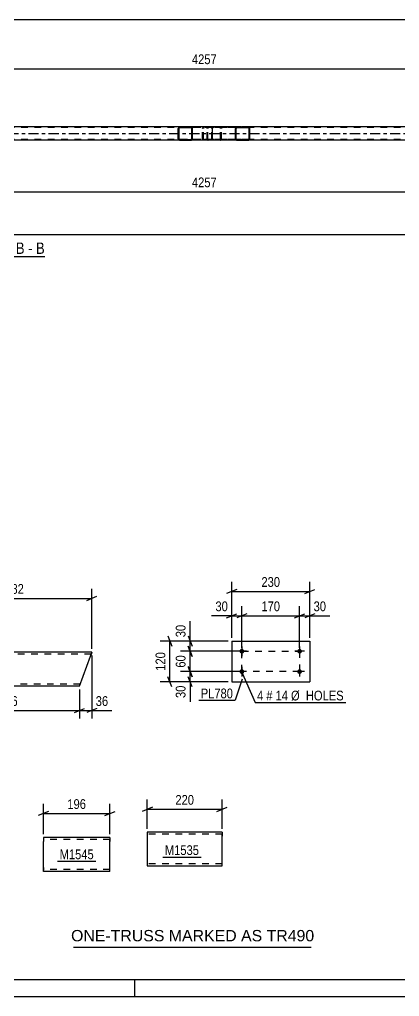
# Model space of a CAD drawing. Header units: millimetres. Extents: x 0 to 841, y 0 to 594.
# Drawn here: x 387.1 to 499, y 0 to 287.9 of the extents above; entities that cross this region are included whole.
import ezdxf

# ---------------------------------------------------------------- set-up
doc = ezdxf.new("R2010")
doc.units = ezdxf.units.MM
doc.linetypes.add('DXK_LINE_DOT2', pattern=[3.9198, 1.9599, -1.9599])
doc.linetypes.add('DXK_LINE_DOT3', pattern=[5.9187, 2.979, -0.9799, 0.9799, -0.9799])
doc.styles.add('Arial', font='ARIAL.TTF', dxfattribs={"height": 0.2})
doc.styles.add('Arial Narrow', font='ARIALN.TTF', dxfattribs={"height": 0.2})

# ---------------------------------------------------------------- blocks, each defined once
blk = doc.blocks.new('Unknown-318895283-1133')
at = {"color": 5, "linetype": 'Continuous'}
for p, q in [((5, 5), (836, 5)), ((421, 0), (421, 5)), ((0, 0), (841, 0))]:
    blk.add_line(p, q, dxfattribs=at)
blk = doc.blocks.new('Unknown-318895283-12 - 2963')
at = {"color": 6, "linetype": 'Continuous'}
blk.add_line((366.82, 218.11), (394.47, 218.11), dxfattribs=at)
at = {"color": 0, "linetype": 'Continuous'}
blk.add_wipeout([(384.93, 218.86), (384.93, 222.36), (366.82, 222.36), (366.82, 218.86)], dxfattribs=at)
at = {"color": 7, "linetype": 'Continuous', "style": 'Arial Narrow'}
blk.add_text('SECTION ', height=3.34, dxfattribs=at).set_placement((366.82, 218.86))
at = {"color": 0, "linetype": 'Continuous'}
blk.add_wipeout([(388.53, 218.86), (388.53, 222.36), (385.98, 222.36), (385.98, 218.86)], dxfattribs=at)
blk.add_wipeout([(390.86, 218.86), (390.86, 222.36), (389.58, 222.36), (389.58, 218.86)], dxfattribs=at)
at = {"color": 7, "linetype": 'Continuous', "style": 'Arial Narrow'}
blk.add_text('B', height=3.34, dxfattribs=at).set_placement((385.98, 218.86))
at = {"color": 0, "linetype": 'Continuous'}
blk.add_wipeout([(394.47, 218.86), (394.47, 222.36), (391.91, 222.36), (391.91, 218.86)], dxfattribs=at)
at = {"color": 7, "linetype": 'Continuous', "style": 'Arial Narrow'}
for s, p in [('B', (391.91, 218.86)), ('-', (389.58, 218.86))]:
    blk.add_text(s, height=3.34, dxfattribs=at).set_placement(p)
blk = doc.blocks.new('Part-318895283-3086 - 2963')
at = {"color": 7, "linetype": 'DXK_LINE_DOT2'}
for p, q in [((667.83, 256.32), (178.93, 256.32)), ((454.39, 256.32), (434.33, 256.32)), ((667.83, 256.08), (93.76, 256.08)), ((667.83, 252.56), (93.76, 252.56)), ((624.66, 252.32), (178.93, 252.32)), ((454.39, 252.32), (434.33, 252.32))]:
    blk.add_line(p, q, dxfattribs=at)
at = {"color": 2, "linetype": 'Continuous'}
for p, q in [((434.33, 256.32), (369.26, 256.32)), ((519.47, 256.32), (454.39, 256.32)), ((434.33, 252.32), (369.26, 252.32)), ((519.47, 252.32), (454.39, 252.32))]:
    blk.add_line(p, q, dxfattribs=at)
at = {"color": 7, "linetype": 'DXK_LINE_DOT3'}
blk.add_line((93.76, 254.32), (667.83, 254.32), dxfattribs=at)
blk = doc.blocks.new('Part-318895283-3088 - 2963')
at = {"linetype": 'Continuous'}
h = blk.add_hatch(dxfattribs=at)
h.set_pattern_fill('', scale=0.7, style=0, pattern_type=0)
h.set_pattern_definition([(45, (437.9832, 256.0256), (-1.57154, 1.57154), [])])
h.paths.add_polyline_path([(438.02, 255.84), (437.98, 256.03), (437.87, 256.18), (437.71, 256.29), (437.52, 256.32), (434.33, 256.32), (434.14, 256.29), (433.98, 256.18), (433.87, 256.03), (433.83, 255.84), (433.83, 252.8), (433.87, 252.62), (433.98, 252.46), (434.14, 252.36), (434.33, 252.32), (437.52, 252.32), (437.71, 252.36), (437.87, 252.46), (437.98, 252.62), (438.02, 252.8)])
h.paths.add_polyline_path([(437.75, 252.71), (437.7, 252.63), (437.61, 252.58), (437.52, 252.56), (434.33, 252.56), (434.24, 252.58), (434.16, 252.63), (434.1, 252.71), (434.08, 252.8), (434.08, 255.84), (434.1, 255.93), (434.16, 256.01), (434.24, 256.06), (434.33, 256.08), (437.52, 256.08), (437.61, 256.06), (437.7, 256.01), (437.75, 255.93), (437.77, 255.84), (437.77, 252.8)])
at = {"color": 2, "linetype": 'Continuous'}
for p, q in [((434.33, 256.32), (434.14, 256.29)), ((434.33, 256.32), (437.52, 256.32)), ((443.58, 256.32), (437.52, 256.32)), ((437.71, 256.29), (437.52, 256.32)), ((443.58, 256.32), (443.68, 256.29)), ((443.68, 256.29), (443.77, 256.18)), ((433.87, 256.03), (433.83, 255.84)), ((433.83, 252.8), (433.83, 255.84)), ((434.08, 255.84), (434.1, 255.93)), ((434.08, 252.8), (434.08, 255.84)), ((434.1, 255.93), (434.16, 256.01)), ((434.16, 256.01), (434.24, 256.06)), ((434.24, 256.06), (434.33, 256.08)), ((434.33, 256.08), (437.52, 256.08)), ((437.52, 256.08), (437.61, 256.06)), ((437.61, 256.06), (437.7, 256.01)), ((437.7, 256.01), (437.75, 255.93)), ((437.75, 255.93), (437.77, 255.84)), ((437.77, 252.8), (437.77, 255.84)), ((438.02, 255.84), (437.98, 256.03)), ((438.02, 252.8), (438.02, 255.84)), ((443.77, 256.18), (443.83, 256.03)), ((443.83, 256.03), (443.85, 255.84)), ((443.85, 252.8), (443.85, 255.84)), ((433.83, 252.8), (433.87, 252.62)), ((434.1, 252.71), (434.08, 252.8)), ((434.16, 252.63), (434.1, 252.71)), ((434.14, 252.36), (434.33, 252.32)), ((434.24, 252.58), (434.16, 252.63)), ((434.33, 252.56), (434.24, 252.58)), ((434.33, 252.56), (437.52, 252.56)), ((434.33, 252.32), (437.52, 252.32)), ((437.61, 252.58), (437.52, 252.56)), ((437.52, 252.32), (437.71, 252.36)), ((443.58, 252.32), (437.52, 252.32)), ((437.7, 252.63), (437.61, 252.58)), ((437.75, 252.71), (437.7, 252.63)), ((437.77, 252.8), (437.75, 252.71)), ((437.98, 252.62), (438.02, 252.8)), ((443.68, 252.36), (443.58, 252.32)), ((443.77, 252.46), (443.68, 252.36)), ((443.83, 252.62), (443.77, 252.46)), ((443.85, 252.8), (443.83, 252.62))]:
    blk.add_line(p, q, dxfattribs=at)
at = {"color": 7, "linetype": 'DXK_LINE_DOT2'}
for p, q in [((437.52, 256.32), (434.33, 256.32)), ((441.29, 256.29), (441.48, 256.32)), ((442.3, 256.08), (442.3, 256.32)), ((443.58, 256.08), (434.33, 256.08)), ((440.98, 255.84), (441.02, 256.03)), ((440.98, 252.8), (440.98, 255.84)), ((441.25, 255.93), (441.23, 255.84)), ((441.23, 252.8), (441.23, 255.84)), ((441.31, 256.01), (441.25, 255.93)), ((441.31, 256.01), (441.33, 256.03)), ((441.33, 256.03), (441.39, 256.06)), ((441.39, 256.06), (441.48, 256.08)), ((443.63, 256.06), (443.58, 256.08)), ((443.67, 256.01), (443.63, 256.06)), ((443.7, 255.93), (443.67, 256.01)), ((443.71, 255.84), (443.7, 255.93)), ((443.71, 252.8), (443.71, 255.84)), ((443.58, 252.56), (434.33, 252.56)), ((437.52, 252.32), (434.33, 252.32)), ((441.02, 252.62), (440.98, 252.8)), ((441.23, 252.8), (441.25, 252.71)), ((441.25, 252.71), (441.31, 252.63)), ((441.48, 252.32), (441.29, 252.36)), ((441.31, 252.63), (441.39, 252.58)), ((441.39, 252.58), (441.48, 252.56)), ((442.3, 252.32), (442.3, 252.56)), ((443.58, 252.56), (443.63, 252.58)), ((443.63, 252.58), (443.67, 252.63)), ((443.67, 252.63), (443.7, 252.71)), ((443.7, 252.71), (443.71, 252.8))]:
    blk.add_line(p, q, dxfattribs=at)
at = {"color": 2, "linetype": 'Continuous'}
for centre, start, end in [((434.32, 255.83), 111.1941, 156.1506), ((437.53, 255.83), 23.8494, 68.8059), ((434.32, 252.82), 203.8494, 248.8059), ((437.53, 252.82), 291.1941, 336.1506)]:
    blk.add_arc(centre, 0.492, start, end, dxfattribs=at)
at = {"color": 7, "linetype": 'DXK_LINE_DOT2'}
for centre, start, end in [((441.47, 255.83), 111.1941, 156.1506), ((441.47, 252.82), 203.8494, 248.8059)]:
    blk.add_arc(centre, 0.492, start, end, dxfattribs=at)
blk = doc.blocks.new('Part-318895283-3198 - 2963')
at = {"linetype": 'Continuous'}
h = blk.add_hatch(dxfattribs=at)
h.set_pattern_fill('', scale=0.7, style=0, pattern_type=0)
h.set_pattern_definition([(45, (454.8661, 256.0256), (-1.57154, 1.57154), [])])
h.paths.add_polyline_path([(454.91, 255.84), (454.87, 256.03), (454.76, 256.18), (454.59, 256.29), (454.39, 256.32), (451.16, 256.32), (450.96, 256.29), (450.8, 256.18), (450.69, 256.03), (450.65, 255.84), (450.65, 252.8), (450.69, 252.62), (450.8, 252.46), (450.96, 252.36), (451.16, 252.32), (454.39, 252.32), (454.59, 252.36), (454.76, 252.46), (454.87, 252.62), (454.91, 252.8)])
h.paths.add_polyline_path([(454.63, 252.71), (454.57, 252.63), (454.49, 252.58), (454.39, 252.56), (451.16, 252.56), (451.06, 252.58), (450.98, 252.63), (450.92, 252.71), (450.9, 252.8), (450.9, 255.84), (450.92, 255.93), (450.98, 256.01), (451.06, 256.06), (451.16, 256.08), (454.39, 256.08), (454.49, 256.06), (454.57, 256.01), (454.63, 255.93), (454.65, 255.84), (454.65, 252.8)])
at = {"color": 7, "linetype": 'DXK_LINE_DOT2'}
for p, q in [((442.61, 256.29), (442.81, 256.32)), ((443.58, 256.32), (442.81, 256.32)), ((446.04, 256.32), (446.24, 256.29)), ((454.39, 256.32), (451.16, 256.32)), ((442.3, 255.84), (442.34, 256.03)), ((442.3, 252.8), (442.3, 255.84)), ((442.57, 255.93), (442.55, 255.84)), ((442.55, 252.8), (442.55, 255.84)), ((442.63, 256.01), (442.57, 255.93)), ((442.71, 256.06), (442.63, 256.01)), ((442.81, 256.08), (442.71, 256.06)), ((454.39, 256.08), (442.81, 256.08)), ((446.14, 256.06), (446.04, 256.08)), ((446.23, 256.01), (446.14, 256.06)), ((446.28, 255.93), (446.23, 256.01)), ((446.3, 255.84), (446.28, 255.93)), ((446.3, 252.8), (446.3, 255.84)), ((446.52, 256.03), (446.56, 255.84)), ((446.56, 252.8), (446.56, 255.84)), ((442.34, 252.62), (442.3, 252.8)), ((442.55, 252.8), (442.57, 252.71)), ((442.57, 252.71), (442.63, 252.63)), ((442.81, 252.32), (442.61, 252.36)), ((442.63, 252.63), (442.71, 252.58)), ((442.71, 252.58), (442.81, 252.56)), ((454.39, 252.56), (442.81, 252.56)), ((443.58, 252.32), (442.81, 252.32)), ((446.04, 252.56), (446.14, 252.58)), ((446.24, 252.36), (446.04, 252.32)), ((446.14, 252.58), (446.23, 252.63)), ((446.23, 252.63), (446.28, 252.71)), ((446.28, 252.71), (446.3, 252.8)), ((446.56, 252.8), (446.52, 252.62)), ((451.16, 252.32), (454.39, 252.32))]:
    blk.add_line(p, q, dxfattribs=at)
at = {"color": 2, "linetype": 'Continuous'}
for p, q in [((451.16, 256.32), (443.58, 256.32)), ((451.16, 256.32), (450.96, 256.29)), ((451.16, 256.32), (454.39, 256.32)), ((454.59, 256.29), (454.39, 256.32)), ((450.69, 256.03), (450.65, 255.84)), ((450.65, 252.8), (450.65, 255.84)), ((450.9, 255.84), (450.92, 255.93)), ((450.9, 252.8), (450.9, 255.84)), ((450.92, 255.93), (450.98, 256.01)), ((450.98, 256.01), (451.06, 256.06)), ((451.06, 256.06), (451.16, 256.08)), ((451.16, 256.08), (454.39, 256.08)), ((454.39, 256.08), (454.49, 256.06)), ((454.49, 256.06), (454.57, 256.01)), ((454.57, 256.01), (454.63, 255.93)), ((454.63, 255.93), (454.65, 255.84)), ((454.65, 252.8), (454.65, 255.84)), ((454.91, 255.84), (454.87, 256.03)), ((454.91, 252.8), (454.91, 255.84)), ((451.16, 252.32), (443.58, 252.32)), ((450.65, 252.8), (450.69, 252.62)), ((450.92, 252.71), (450.9, 252.8)), ((450.98, 252.63), (450.92, 252.71)), ((450.96, 252.36), (451.16, 252.32)), ((451.06, 252.58), (450.98, 252.63)), ((451.16, 252.56), (451.06, 252.58)), ((451.16, 252.56), (454.39, 252.56)), ((451.16, 252.32), (454.39, 252.32)), ((454.49, 252.58), (454.39, 252.56)), ((454.39, 252.32), (454.59, 252.36)), ((454.57, 252.63), (454.49, 252.58)), ((454.63, 252.71), (454.57, 252.63)), ((454.65, 252.8), (454.63, 252.71)), ((454.87, 252.62), (454.91, 252.8))]:
    blk.add_line(p, q, dxfattribs=at)
at = {"color": 7, "linetype": 'DXK_LINE_DOT2'}
for centre, start, end in [((442.79, 255.82), 110.7583, 155.68), ((446.06, 255.82), 24.32, 69.2417), ((442.79, 252.82), 204.32, 249.2417), ((446.06, 252.82), 290.7583, 335.68)]:
    blk.add_arc(centre, 0.496, start, end, dxfattribs=at)
at = {"color": 2, "linetype": 'Continuous'}
for centre, start, end in [((451.14, 255.82), 110.7582, 155.68), ((454.41, 255.82), 24.32, 69.2418), ((451.14, 252.82), 204.32, 249.2418), ((454.41, 252.82), 290.7582, 335.68)]:
    blk.add_arc(centre, 0.496, start, end, dxfattribs=at)
blk = doc.blocks.new('Part-318895283-6427 - 6421')
at = {"color": 2, "linetype": 'Continuous'}
for p, q in [((364.63, 101.48), (364.2, 100.28)), ((384.63, 101.48), (364.63, 101.48)), ((408.37, 101.48), (384.73, 101.48)), ((408.34, 101.39), (407.94, 100.28)), ((408.34, 101.39), (408.37, 101.48)), ((364.2, 100.28), (360.99, 91.48)), ((404.73, 91.48), (407.94, 100.28)), ((384.63, 91.48), (360.99, 91.48)), ((404.73, 91.48), (384.73, 91.48))]:
    blk.add_line(p, q, dxfattribs=at)
at = {"color": 7, "linetype": 'DXK_LINE_DOT2'}
for p, q in [((384.63, 100.88), (364.42, 100.88)), ((408.16, 100.88), (384.73, 100.88)), ((407.94, 100.28), (408.25, 101.13)), ((384.63, 92.08), (361.21, 92.08)), ((404.95, 92.08), (384.73, 92.08))]:
    blk.add_line(p, q, dxfattribs=at)
blk = doc.blocks.new('Bolt-318895283-1318 - 1284')
at = {"linetype": 'Continuous'}
for points in [[(452.55, 101.04, -1), (452.55, 102.44, -1)], [(469.55, 101.04, -1), (469.55, 102.44, -1)], [(452.55, 95.04, -1), (452.55, 96.44, -1)], [(469.55, 95.04, -1), (469.55, 96.44, -1)]]:
    blk.add_hatch(color=1, dxfattribs=at).paths.add_polyline_path(points)
at = {"color": 1, "linetype": 'Continuous'}
for p, q in [((453.95, 101.74), (451.15, 101.74)), ((452.55, 103.14), (452.55, 100.34)), ((470.95, 101.74), (468.15, 101.74)), ((469.55, 103.14), (469.55, 100.34)), ((453.95, 95.74), (451.15, 95.74)), ((452.55, 97.14), (452.55, 94.34)), ((470.95, 95.74), (468.15, 95.74)), ((469.55, 97.14), (469.55, 94.34))]:
    blk.add_line(p, q, dxfattribs=at)
blk = doc.blocks.new('Part-318895283-1333 - 1284')
at = {"color": 2, "linetype": 'Continuous'}
for p, q in [((449.55, 104.74), (449.55, 92.74)), ((449.55, 104.74), (472.55, 104.74)), ((472.55, 104.74), (472.55, 92.74)), ((449.55, 92.74), (472.55, 92.74))]:
    blk.add_line(p, q, dxfattribs=at)
blk = doc.blocks.new('Part-318895283-1271 - 1257')
at = {"color": 2, "linetype": 'Continuous'}
for p, q in [((394.09, 46.85), (394.09, 45.65)), ((413.7, 46.85), (394.09, 46.85)), ((413.7, 46.85), (413.7, 46.76)), ((413.7, 46.76), (413.7, 45.65)), ((394.09, 38.05), (394.09, 45.65)), ((413.7, 36.85), (413.7, 45.65)), ((394.09, 36.94), (394.09, 38.05)), ((394.09, 36.85), (394.09, 36.94)), ((413.7, 36.85), (394.09, 36.85))]:
    blk.add_line(p, q, dxfattribs=at)
at = {"color": 7, "linetype": 'DXK_LINE_DOT2'}
for p, q in [((413.7, 46.25), (394.09, 46.25)), ((413.7, 46.85), (413.7, 46.85)), ((413.7, 45.65), (413.7, 46.5)), ((394.09, 38.05), (394.09, 37.2)), ((394.09, 37.45), (394.09, 37.5)), ((413.7, 37.45), (394.09, 37.45)), ((413.7, 37.45), (413.7, 37.5)), ((394.09, 36.85), (394.09, 36.85))]:
    blk.add_line(p, q, dxfattribs=at)
blk = doc.blocks.new('Part-318895283-1236 - 1220')
at = {"color": 2, "linetype": 'Continuous'}
for p, q in [((446.72, 48.45), (424.7, 48.45)), ((424.7, 48.45), (424.7, 38.54)), ((446.72, 48.45), (446.72, 48.36)), ((446.72, 48.36), (446.72, 48.1)), ((446.72, 48.1), (446.72, 47.25)), ((446.72, 39.65), (446.72, 47.25)), ((424.7, 38.54), (424.7, 38.45)), ((424.7, 38.45), (446.72, 38.45)), ((446.72, 38.45), (446.72, 39.65))]:
    blk.add_line(p, q, dxfattribs=at)
at = {"color": 7, "linetype": 'DXK_LINE_DOT2'}
for p, q in [((446.72, 47.85), (424.7, 47.85)), ((446.72, 48.1), (446.72, 47.85)), ((446.72, 47.25), (446.72, 47.71)), ((424.7, 39.05), (424.7, 39.09)), ((446.72, 39.05), (424.7, 39.05)), ((446.72, 39.09), (446.72, 39.42)), ((446.72, 39.05), (446.72, 39.09))]:
    blk.add_line(p, q, dxfattribs=at)
blk = doc.blocks.new('Rectangle-318895283-1419 - 1284')
at = {"color": 1, "linetype": 'DXK_LINE_DOT2'}
blk.add_lwpolyline([(452.55, 101.74), (469.55, 101.74), (469.55, 95.74), (452.55, 95.74), (452.55, 101.74)], close=True, dxfattribs=at)
blk = doc.blocks.new('StraightDimension-318895283-3299 - 2963')
at = {"color": 7, "linetype": 'Continuous'}
for p, q in [((356.37, 242.28), (356.37, 228.54)), ((526.63, 242.92), (526.63, 226.71)), ((357.87, 237.75), (354.87, 236.55)), ((356.37, 237.15), (526.63, 237.15)), ((525.13, 236.55), (528.13, 237.75))]:
    blk.add_line(p, q, dxfattribs=at)
at = {"color": 0}
blk.add_wipeout([(445.76, 237.9), (445.76, 242.1), (437.24, 242.1), (437.24, 237.9)], dxfattribs=at)
at = {"color": 0, "linetype": 'Continuous'}
blk.add_wipeout([(526.03, 236.45), (521.83, 236.45), (521.83, 226.11), (526.03, 226.11)], dxfattribs=at)
at = {"color": 3, "style": 'Arial Narrow'}
blk.add_text('4257', height=2.863, dxfattribs=at).set_placement((437.84, 238.5))
at = {"color": 3, "linetype": 'Continuous', "style": 'Arial Narrow'}
blk.add_text('12615', height=2.863, rotation=90.0002, dxfattribs=at).set_placement((525.43, 226.71))
blk = doc.blocks.new('StraightDimension-318895283-3374 - 2963')
at = {"color": 7, "linetype": 'Continuous'}
for p, q in [((526.63, 264.92), (526.63, 283.87)), ((356.37, 264.93), (356.37, 282.04)), ((357.87, 274.03), (354.87, 272.83)), ((525.13, 272.83), (528.13, 274.03)), ((356.37, 273.43), (526.63, 273.43))]:
    blk.add_line(p, q, dxfattribs=at)
at = {"color": 0, "linetype": 'Continuous'}
blk.add_wipeout([(526.03, 284.47), (521.83, 284.47), (521.83, 274.13), (526.03, 274.13)], dxfattribs=at)
at = {"color": 0}
blk.add_wipeout([(445.76, 274.18), (445.76, 278.38), (437.24, 278.38), (437.24, 274.18)], dxfattribs=at)
at = {"color": 3, "linetype": 'Continuous', "style": 'Arial Narrow'}
blk.add_text('12615', height=2.863, rotation=90.0002, dxfattribs=at).set_placement((525.43, 274.73))
at = {"color": 3, "style": 'Arial Narrow'}
blk.add_text('4257', height=2.863, dxfattribs=at).set_placement((437.84, 274.78))
blk = doc.blocks.new('StraightDimension-318895283-3387 - 2963')
at = {"color": 7, "linetype": 'Continuous'}
blk.add_line((84.5, 224.6), (677.09, 224.6), dxfattribs=at)
blk = doc.blocks.new('StraightDimension-318895283-9015 - 2963')
at = {"color": 7, "linetype": 'Continuous'}
blk.add_line((85.14, 287.92), (676.45, 287.92), dxfattribs=at)
blk = doc.blocks.new('StraightDimension-318895283-6503 - 6421')
at = {"color": 7, "linetype": 'Continuous'}
for p, q in [((360.99, 92.48), (360.99, 120.18)), ((408.37, 102.48), (408.37, 120.18)), ((362.49, 117.93), (359.49, 116.73)), ((360.99, 117.33), (408.37, 117.33)), ((406.87, 116.73), (409.87, 117.93))]:
    blk.add_line(p, q, dxfattribs=at)
at = {"color": 0}
blk.add_wipeout([(388.94, 118.08), (388.94, 122.28), (380.43, 122.28), (380.43, 118.08)], dxfattribs=at)
at = {"color": 3, "style": 'Arial Narrow'}
blk.add_text('3282', height=2.863, dxfattribs=at).set_placement((381.03, 118.68))
blk = doc.blocks.new('StraightDimension-318895283-6468 - 6421')
at = {"color": 7, "linetype": 'Continuous'}
for p, q in [((360.99, 90.48), (360.99, 81.88)), ((404.73, 90.48), (404.73, 81.88)), ((362.49, 84.88), (359.49, 83.68)), ((360.99, 84.28), (404.73, 84.28)), ((403.23, 83.68), (406.23, 84.88))]:
    blk.add_line(p, q, dxfattribs=at)
at = {"color": 0}
blk.add_wipeout([(387.12, 85.03), (387.12, 89.23), (378.61, 89.23), (378.61, 85.03)], dxfattribs=at)
at = {"color": 3, "style": 'Arial Narrow'}
blk.add_text('3246', height=2.863, dxfattribs=at).set_placement((379.21, 85.63))
blk = doc.blocks.new('StraightDimension-318895283-6485 - 6421')
at = {"color": 7, "linetype": 'Continuous'}
for p, q in [((408.37, 100.48), (408.37, 81.88)), ((404.73, 90.48), (404.73, 81.88)), ((403.23, 83.68), (406.23, 84.88)), ((404.73, 84.28), (408.37, 84.28)), ((409.87, 84.88), (406.87, 83.68))]:
    blk.add_line(p, q, dxfattribs=at)
at = {"color": 0}
blk.add_wipeout([(413.76, 85.03), (413.76, 89.23), (408.9, 89.23), (408.9, 85.03)], dxfattribs=at)
at = {"color": 7, "linetype": 'Continuous'}
blk.add_line((408.37, 84.28), (414.28, 84.28), dxfattribs=at)
blk.add_line((408.37, 84.28), (414.28, 84.28), dxfattribs=at)
at = {"color": 3, "style": 'Arial Narrow'}
blk.add_text('36', height=2.863, dxfattribs=at).set_placement((409.5, 85.63))
blk = doc.blocks.new('StraightDimension-318895283-1346 - 1284')
at = {"color": 7, "linetype": 'Continuous'}
for p, q in [((448.05, 111.6), (451.05, 112.8)), ((449.55, 105.74), (449.55, 115.05)), ((454.05, 112.8), (451.05, 111.6)), ((452.55, 102.74), (452.55, 115.05)), ((449.55, 112.2), (452.55, 112.2))]:
    blk.add_line(p, q, dxfattribs=at)
at = {"color": 0}
blk.add_wipeout([(449.03, 112.95), (449.03, 117.15), (444.17, 117.15), (444.17, 112.95)], dxfattribs=at)
at = {"color": 7, "linetype": 'Continuous'}
blk.add_line((449.55, 112.2), (443.65, 112.2), dxfattribs=at)
blk.add_line((449.55, 112.2), (443.65, 112.2), dxfattribs=at)
at = {"color": 3, "style": 'Arial Narrow'}
blk.add_text('30', height=2.863, dxfattribs=at).set_placement((444.77, 113.55))
blk = doc.blocks.new('StraightDimension-318895283-1399 - 1284')
at = {"color": 7, "linetype": 'Continuous'}
for p, q in [((448.55, 104.74), (434.44, 104.74)), ((436.69, 106.24), (437.89, 103.24)), ((437.29, 101.74), (437.29, 104.74)), ((451.55, 101.74), (434.44, 101.74)), ((437.89, 100.24), (436.69, 103.24))]:
    blk.add_line(p, q, dxfattribs=at)
at = {"color": 0}
blk.add_wipeout([(436.54, 110.12), (432.34, 110.12), (432.34, 105.27), (436.54, 105.27)], dxfattribs=at)
at = {"color": 7, "linetype": 'Continuous'}
blk.add_line((437.29, 104.74), (437.29, 110.65), dxfattribs=at)
blk.add_line((437.29, 104.74), (437.29, 110.65), dxfattribs=at)
at = {"color": 3, "style": 'Arial Narrow'}
blk.add_text('30', height=2.863, rotation=90.0002, dxfattribs=at).set_placement((435.94, 105.87))
blk = doc.blocks.new('StraightDimension-318895283-1335 - 1284')
at = {"color": 7, "linetype": 'Continuous'}
for p, q in [((449.55, 105.74), (449.55, 122.22)), ((472.55, 105.74), (472.55, 122.22)), ((451.05, 119.97), (448.05, 118.77)), ((449.55, 119.37), (472.55, 119.37)), ((471.05, 118.77), (474.05, 119.97))]:
    blk.add_line(p, q, dxfattribs=at)
at = {"color": 0}
blk.add_wipeout([(464.4, 120.12), (464.4, 124.32), (457.71, 124.32), (457.71, 120.12)], dxfattribs=at)
at = {"color": 3, "style": 'Arial Narrow'}
blk.add_text('230', height=2.863, dxfattribs=at).set_placement((458.31, 120.72))
blk = doc.blocks.new('StraightDimension-318895283-1356 - 1284')
at = {"color": 7, "linetype": 'Continuous'}
for p, q in [((454.05, 112.8), (451.05, 111.6)), ((452.55, 102.74), (452.55, 115.05)), ((468.05, 111.6), (471.05, 112.8)), ((469.55, 102.74), (469.55, 115.05)), ((452.55, 112.2), (469.55, 112.2))]:
    blk.add_line(p, q, dxfattribs=at)
at = {"color": 0}
blk.add_wipeout([(464.4, 112.95), (464.4, 117.15), (457.71, 117.15), (457.71, 112.95)], dxfattribs=at)
at = {"color": 3, "style": 'Arial Narrow'}
blk.add_text('170', height=2.863, dxfattribs=at).set_placement((458.31, 113.55))
blk = doc.blocks.new('StraightDimension-318895283-1366 - 1284')
at = {"color": 7, "linetype": 'Continuous'}
for p, q in [((468.05, 111.6), (471.05, 112.8)), ((469.55, 102.74), (469.55, 115.05)), ((474.05, 112.8), (471.05, 111.6)), ((472.55, 105.74), (472.55, 115.05)), ((469.55, 112.2), (472.55, 112.2))]:
    blk.add_line(p, q, dxfattribs=at)
at = {"color": 0}
blk.add_wipeout([(477.93, 112.95), (477.93, 117.15), (473.08, 117.15), (473.08, 112.95)], dxfattribs=at)
at = {"color": 7, "linetype": 'Continuous'}
blk.add_line((472.55, 112.2), (478.46, 112.2), dxfattribs=at)
blk.add_line((472.55, 112.2), (478.46, 112.2), dxfattribs=at)
at = {"color": 3, "style": 'Arial Narrow'}
blk.add_text('30', height=2.863, dxfattribs=at).set_placement((473.68, 113.55))
blk = doc.blocks.new('StraightDimension-318895283-1377 - 1284')
at = {"color": 7, "linetype": 'Continuous'}
for p, q in [((448.55, 104.74), (428.5, 104.74)), ((430.75, 106.24), (431.95, 103.24)), ((431.35, 92.74), (431.35, 104.74)), ((448.55, 92.74), (428.5, 92.74)), ((431.95, 91.24), (430.75, 94.24))]:
    blk.add_line(p, q, dxfattribs=at)
at = {"color": 0}
blk.add_wipeout([(430.6, 102.08), (426.4, 102.08), (426.4, 95.4), (430.6, 95.4)], dxfattribs=at)
at = {"color": 3, "style": 'Arial Narrow'}
blk.add_text('120', height=2.863, rotation=90.0002, dxfattribs=at).set_placement((430, 96))
blk = doc.blocks.new('StraightDimension-318895283-1389 - 1284')
at = {"color": 7, "linetype": 'Continuous'}
for p, q in [((451.55, 101.74), (434.44, 101.74)), ((436.69, 103.24), (437.89, 100.24)), ((437.29, 95.74), (437.29, 101.74)), ((451.55, 95.74), (434.44, 95.74)), ((437.89, 94.24), (436.69, 97.24))]:
    blk.add_line(p, q, dxfattribs=at)
at = {"color": 0}
blk.add_wipeout([(436.54, 101.17), (432.34, 101.17), (432.34, 96.31), (436.54, 96.31)], dxfattribs=at)
at = {"color": 3, "style": 'Arial Narrow'}
blk.add_text('60', height=2.863, rotation=90.0002, dxfattribs=at).set_placement((435.94, 96.91))
blk = doc.blocks.new('StraightDimension-318895283-1409 - 1284')
at = {"color": 7, "linetype": 'Continuous'}
for p, q in [((451.55, 95.74), (434.44, 95.74)), ((436.69, 97.24), (437.89, 94.24)), ((437.29, 92.74), (437.29, 95.74)), ((448.55, 92.74), (434.44, 92.74)), ((437.89, 91.24), (436.69, 94.24))]:
    blk.add_line(p, q, dxfattribs=at)
at = {"color": 0}
blk.add_wipeout([(436.54, 92.22), (432.34, 92.22), (432.34, 87.36), (436.54, 87.36)], dxfattribs=at)
at = {"color": 7, "linetype": 'Continuous'}
blk.add_line((437.29, 92.74), (437.29, 86.84), dxfattribs=at)
blk.add_line((437.29, 92.74), (437.29, 86.84), dxfattribs=at)
at = {"color": 3, "style": 'Arial Narrow'}
blk.add_text('30', height=2.863, rotation=90.0002, dxfattribs=at).set_placement((435.94, 87.96))
blk = doc.blocks.new('StraightDimension-318895283-1273 - 1257')
at = {"color": 7, "linetype": 'Continuous'}
for p, q in [((394.09, 47.85), (394.09, 56.77)), ((413.7, 47.85), (413.7, 56.77)), ((395.59, 54.52), (392.59, 53.32)), ((394.09, 53.92), (413.7, 53.92)), ((412.2, 53.32), (415.2, 54.52))]:
    blk.add_line(p, q, dxfattribs=at)
at = {"color": 0}
blk.add_wipeout([(407.24, 54.67), (407.24, 58.87), (400.55, 58.87), (400.55, 54.67)], dxfattribs=at)
at = {"color": 3, "style": 'Arial Narrow'}
blk.add_text('196', height=2.863, dxfattribs=at).set_placement((401.15, 55.27))
blk = doc.blocks.new('StraightDimension-318895283-1239 - 1220')
at = {"color": 7, "linetype": 'Continuous'}
for p, q in [((424.7, 49.45), (424.7, 58.01)), ((446.72, 49.45), (446.72, 58.01)), ((426.2, 55.76), (423.2, 54.56)), ((424.7, 55.16), (446.72, 55.16)), ((445.22, 54.56), (448.22, 55.76))]:
    blk.add_line(p, q, dxfattribs=at)
at = {"color": 0}
blk.add_wipeout([(439.05, 55.91), (439.05, 60.11), (432.37, 60.11), (432.37, 55.91)], dxfattribs=at)
at = {"color": 3, "style": 'Arial Narrow'}
blk.add_text('220', height=2.863, dxfattribs=at).set_placement((432.97, 56.51))
blk = doc.blocks.new('Unknown-318895283-12232')
at = {"color": 7, "linetype": 'Continuous'}
blk.add_line((403, 14.5), (473, 14.5), dxfattribs=at)
at = {"color": 7, "style": 'Arial'}
blk.add_text('ONE-TRUSS MARKED AS TR490', height=3.3428, dxfattribs=at).set_placement((402.24, 16.25))
blk = doc.blocks.new('Mark-318895283-1314 - 1284')
at = {"color": 0}
blk.add_wipeout([(458.85, 87.25), (458.85, 90.25), (457.02, 90.25), (457.02, 87.25)], dxfattribs=at)
blk.add_wipeout([(458.85, 87.25), (458.85, 90.25), (457.02, 90.25), (457.02, 87.25)], dxfattribs=at)
at = {"color": 7, "linetype": 'Continuous'}
blk.add_line((452.41, 95.79), (456.42, 86.65), dxfattribs=at)
at = {"color": 0}
blk.add_wipeout([(461.57, 87.25), (461.57, 90.25), (459.75, 90.25), (459.75, 87.25)], dxfattribs=at)
blk.add_wipeout([(461.57, 87.25), (461.57, 90.25), (459.75, 90.25), (459.75, 87.25)], dxfattribs=at)
at = {"color": 3, "style": 'Arial Narrow'}
blk.add_text('4', height=2.86, dxfattribs=at).set_placement((457.02, 87.25))
at = {"color": 0}
blk.add_wipeout([(466.13, 87.25), (466.13, 90.25), (462.47, 90.25), (462.47, 87.25)], dxfattribs=at)
blk.add_wipeout([(466.13, 87.25), (466.13, 90.25), (462.47, 90.25), (462.47, 87.25)], dxfattribs=at)
at = {"color": 3, "style": 'Arial Narrow'}
blk.add_text('#', height=2.86, dxfattribs=at).set_placement((459.75, 87.25))
at = {"color": 0}
blk.add_wipeout([(482.56, 87.25), (482.56, 90.25), (467.03, 90.25), (467.03, 87.25)], dxfattribs=at)
blk.add_wipeout([(482.56, 87.25), (482.56, 90.25), (467.03, 90.25), (467.03, 87.25)], dxfattribs=at)
at = {"color": 7, "linetype": 'Continuous'}
blk.add_line((456.42, 86.65), (483.16, 86.65), dxfattribs=at)
at = {"color": 3, "style": 'Arial Narrow'}
for s, p in [('14', (462.47, 87.25)), ('Ø  HOLES', (467.03, 87.25))]:
    blk.add_text(s, height=2.863, dxfattribs=at).set_placement(p)
blk = doc.blocks.new('Mark-318895283-1329 - 1284')
at = {"color": 0}
blk.add_wipeout([(449.93, 87.88), (449.93, 90.88), (440.43, 90.88), (440.43, 87.88)], dxfattribs=at)
blk.add_wipeout([(449.93, 87.88), (449.93, 90.88), (440.43, 90.88), (440.43, 87.88)], dxfattribs=at)
at = {"color": 30, "linetype": 'Continuous'}
for p in [(452.65, 93.49), (439.83, 87.28)]:
    blk.add_line(p, (450.53, 87.28), dxfattribs=at)
at = {"color": 3, "style": 'Arial Narrow'}
blk.add_text('PL780', height=2.863, dxfattribs=at).set_placement((440.43, 87.88))
blk = doc.blocks.new('Mark-318895283-1269 - 1257')
at = {"color": 0}
blk.add_wipeout([(408.92, 40.46), (408.92, 43.46), (398.87, 43.46), (398.87, 40.46)], dxfattribs=at)
blk.add_wipeout([(408.92, 40.46), (408.92, 43.46), (398.87, 43.46), (398.87, 40.46)], dxfattribs=at)
at = {"color": 30, "linetype": 'Continuous'}
blk.add_line((398.27, 39.86), (409.52, 39.86), dxfattribs=at)
at = {"color": 3, "style": 'Arial Narrow'}
blk.add_text('M1545', height=2.863, dxfattribs=at).set_placement((398.87, 40.46))
blk = doc.blocks.new('Mark-318895283-1233 - 1220')
at = {"color": 0}
blk.add_wipeout([(439.93, 41.69), (439.93, 44.69), (429.88, 44.69), (429.88, 41.69)], dxfattribs=at)
blk.add_wipeout([(439.93, 41.69), (439.93, 44.69), (429.88, 44.69), (429.88, 41.69)], dxfattribs=at)
at = {"color": 30, "linetype": 'Continuous'}
blk.add_line((429.28, 41.09), (440.53, 41.09), dxfattribs=at)
at = {"color": 3, "style": 'Arial Narrow'}
blk.add_text('M1535', height=2.863, dxfattribs=at).set_placement((429.88, 41.69))

msp = doc.modelspace()

# ---------------------------------------------------------------- block references
for name in ['Unknown-318895283-1133', 'Part-318895283-3086 - 2963', 'Part-318895283-3088 - 2963', 'Part-318895283-3198 - 2963', 'Part-318895283-1333 - 1284', 'Part-318895283-6427 - 6421', 'Bolt-318895283-1318 - 1284', 'Rectangle-318895283-1419 - 1284', 'Part-318895283-1271 - 1257', 'Part-318895283-1236 - 1220', 'Unknown-318895283-12232']:
    msp.add_blockref(name, (0, 0))

# ---------------------------------------------------------------- next in the draw order: block references
for name in ['StraightDimension-318895283-3374 - 2963', 'StraightDimension-318895283-3299 - 2963', 'Unknown-318895283-12 - 2963', 'StraightDimension-318895283-6503 - 6421', 'StraightDimension-318895283-1346 - 1284', 'StraightDimension-318895283-6468 - 6421', 'StraightDimension-318895283-1273 - 1257', 'StraightDimension-318895283-1239 - 1220', 'Mark-318895283-1269 - 1257', 'Mark-318895283-1233 - 1220']:
    msp.add_blockref(name, (0, 0))

# ---------------------------------------------------------------- next in the draw order: block references
for name in ['StraightDimension-318895283-9015 - 2963', 'StraightDimension-318895283-3387 - 2963', 'StraightDimension-318895283-1399 - 1284', 'StraightDimension-318895283-6485 - 6421']:
    msp.add_blockref(name, (0, 0))

# ---------------------------------------------------------------- next in the draw order: block references
msp.add_blockref('StraightDimension-318895283-1335 - 1284', (0, 0))

# ---------------------------------------------------------------- next in the draw order: block references
for name in ['StraightDimension-318895283-1356 - 1284', 'StraightDimension-318895283-1377 - 1284']:
    msp.add_blockref(name, (0, 0))

# ---------------------------------------------------------------- next in the draw order: block references
for name in ['StraightDimension-318895283-1366 - 1284', 'StraightDimension-318895283-1389 - 1284']:
    msp.add_blockref(name, (0, 0))

# ---------------------------------------------------------------- next in the draw order: block references
msp.add_blockref('StraightDimension-318895283-1409 - 1284', (0, 0))

# ---------------------------------------------------------------- next in the draw order: block references
msp.add_blockref('Mark-318895283-1314 - 1284', (0, 0))

# ---------------------------------------------------------------- next in the draw order: block references
msp.add_blockref('Mark-318895283-1329 - 1284', (0, 0))

doc.saveas('drawing.dxf')
